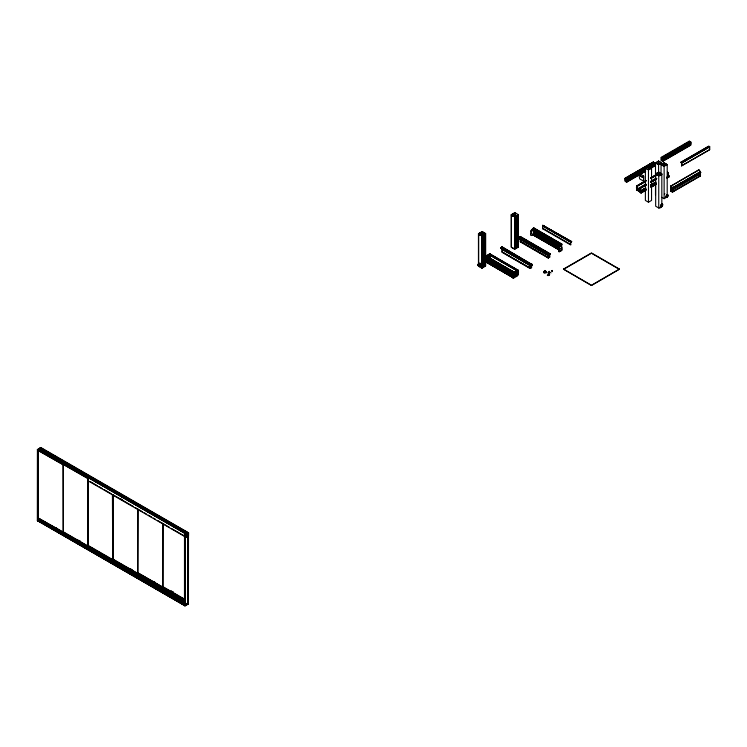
<?xml version="1.0" encoding="UTF-8"?>
<svg xmlns="http://www.w3.org/2000/svg" width="747" height="747" viewBox="0 0 747 747"><rect width="100%" height="100%" fill="white"/><g stroke="black" fill="none" stroke-linecap="round" stroke-linejoin="round"><path stroke-width="1.12" d="M88.043 548.531L88.071 546.132L88.099 548.569L62.524 533.741M113.068 562.202L113.404 559.559M137.887 573.481L138.204 575.722M487.623 257.622L488.09 257.192M531.192 265.54L531.248 264.69L531.547 265.213M559.624 248.237L533.629 233.232L533.629 231.318M533.937 233.97L533.769 233.269M549.288 254.932L549.288 254.269M561.632 249.675L561.763 247.36M571.007 241.253L570.717 242.075L571.688 241.664L542.752 225.566M520.351 236.696L518.913 237.229M502.105 246.883L532.032 264.522M549.988 254.139L520.061 236.575M487.819 256.697L488.855 257.071L488.024 256.781M626.35 179.243L654.68 162.93L647.686 167.113M626.677 179.159L625.174 178.225L653.261 162.006L654.68 163.079L653.195 162.22M639.684 191.783L639.693 188.235L640.076 191.587M653.494 162.286L625.174 178.682L653.438 162.314M681.32 162.715L709.286 146.421L681.367 162.874M487.679 257.398L488.221 257.295M516.877 272.179L516.541 272.972L517.111 272.702M690.779 142.229L662.458 158.504L690.779 142.229L689.257 141.23M515.869 273.766L515.85 272.954L516.821 272.524M639.217 174.443L639.273 177.263M489.136 256.454L488.463 256.249L489.117 256.249M488.183 259.032L489.808 258.088L490.125 254.606A5.164 2.979 -60 0 0 489.957 254.204L485.102 256.52M63.159 534.88L63.15 532.396L37.574 517.634L37.602 520.173L37.686 519.697L185.2 605.061L37.593 519.538M162.921 589.364L185.079 601.979M489.182 257.388L487.642 258.341M512.797 273.225L513.002 278.314M515.589 274.289L517.41 273.383M549.577 274.821L548.242 275.55L548.587 274.429M512.9 274.186L485.811 258.667L485.867 257.855L486.512 257.519L513.693 273.197M513.012 276.297L486.017 260.703M512.9 276.082L485.737 260.245M486.222 257.799L485.83 260.423M486.39 257.864L513.488 273.29M513.861 272.384L489.948 258.387A5.21 3.007 -60 0 0 490.256 257.444A5.07 2.932 -60 0 0 490.34 257.108L490.331 257.071M512.666 276.558L485.634 260.946L484.784 261.366L512.759 277.52L484.868 261.198L485.858 260.628M513.665 276.904L513.796 276.353M513.796 276.567L514.076 274.018M514.478 273.86L513.852 273.99M514.702 273.747L514.814 276.399L515.906 275.466L514.823 276.082M516.438 272.804L517.139 273.122M490.191 254.895L518.259 271.049L490.2 254.718M532.294 229.637L532.452 229.114L560.623 245.558L560.157 246.043L532.172 229.889M561.109 244.25L561.651 244.437L533.339 228.199L561.455 244.689L561.688 244.017L560.045 245.754M559.456 246.193L561.735 244.054L533.647 227.835L533.862 233.942L533.535 233.531L533.76 233.97L531.556 235.398A1.214 0.7 -60 0 1 531.257 235.52L531.201 235.482A1.27 0.738 -60 0 1 530.687 234.362A4.687 2.708 -60 0 0 530.986 231.196M533.844 228.442L533.386 228.218L561.623 244.773M643.634 180.97L643.606 176.124L643.466 181.073L639.684 178.888L639.544 178.019M673.019 188.505L700.77 172.51M533.666 233.708L533.61 233.596M561.66 249.769C561.669 249.591 560.007 252.551 561.623 249.386M512.984 273.841L486.157 257.995L485.839 260.544M513.787 272.384L489.929 258.322A5.631 3.249 -60 0 0 490.406 256.258M533.339 228.339L533.825 228.507M488.174 256.763L488.743 257.08M517.96 274.504L518.016 274.541A5.631 3.249 -60 0 0 518.016 270.125L489.743 253.775L485.046 256.482M517.839 274.569L517.914 274.541A5.164 2.979 -60 0 0 518.222 273.626A5.07 2.932 -60 0 0 518.306 273.262L518.306 273.225M63.29 532.863L63.318 464.793L37.976 450.161L37.63 519.053L63.318 533.694L37.78 518.885M37.63 518.119L63.29 533.05L37.705 518.044M63.551 533.162L88.043 547.532M113.199 560.446L87.38 545.534M113.329 561.016L62.636 531.845M163.014 588.44L112.265 559.26M162.995 587.852L112.265 558.737M544.04 271.534C545.021 269.247 546.169 271.432 544.862 270.741M489.687 258.453L517.802 274.373L516.018 275.41M490.181 254.774L490.2 254.83A5.164 2.979 -60 0 1 489.967 258.023L489.948 255.175M484.784 261.282L512.834 277.426L513.992 276.857M560.446 245.389L532.303 229.236L560.577 245.474M640.515 176.18L642.364 177.132M549.568 274.747L549.194 274.317M548.653 274.466L549.4 274.522M515.775 272.954L515.71 273.514M516.233 272.702L515.841 272.851M559.55 250.049L532.574 234.651L533.816 233.876M517.69 275.326L513.833 277.1L513.927 274.364M530.762 265.138L500.761 247.668M516.877 272.412L516.915 272.954M530.977 265.325L500.677 247.836L501.993 247.117M113.002 560.371L87.427 545.478M138.176 574.714L113.255 560.726M163.201 589L185.023 601.69M185.181 604.967L37.602 520.173M186.339 604.248L186.32 604.743M489.089 256.688L488.753 256.118M560.287 245.548L560.147 246.043M517.839 275.447L517.83 274.915M672.86 188.403L700.714 172.482L698.809 170.073M544.778 271.469L543.919 272.618L544.656 271.441L546.15 272.618L545.599 271.366M640.394 175.947L642.271 176.88M552.397 271.469L552.136 270.489M552.397 271.04L552.22 270.433L552.378 271.217M485.755 260.666L513.021 275.886M488.202 257.426L487.754 257.706M488.379 256.763L488.968 256.809M513.889 277.006L514.692 276.474L514.692 273.962M518.101 270.759L517.802 274.205M548.382 274.541L548.261 275.494M672.487 192.072L700.462 175.918L700.462 171.726L698.921 169.868L670.946 186.012L670.946 191.185L672.487 192.072L672.487 187.87L700.238 171.847M501.302 247.528L531.36 264.961M549.661 254.419L548.774 254.923M519.417 237.088L549.643 254.596M520.061 236.855L550.222 254.213L519.725 237.098M531.238 264.709L501.228 247.453M549.353 254.68L549.344 255.063M113.18 560.278L113.086 561.128L63.458 532.434M163.117 587.889L137.336 572.996M516.644 272.431L517.101 273.085L516 272.702M546.15 271.553L545.207 270.741M700.565 172.324L672.655 188.02M517.316 273.561L515.673 274.522M639.6 173.808L639.189 174.462L639.712 173.706L643.559 175.947M645.94 189.626L640.945 192.511L636.958 189.859A4.65 2.689 60 0 1 636.958 185.872L636.958 186.096M516.018 272.758L516.42 273.178M531.481 230.048L533.703 227.863L531.481 230.048A0.943 0.542 -60 0 0 531.294 230.263L531.238 230.235A1.064 0.616 -60 0 0 530.977 230.832L531.014 231.075M512.993 272.73L517.914 270.106A5.192 2.997 -60 0 1 518.222 270.675A4.753 2.745 -60 0 1 518.306 270.928L490.135 254.568M516.653 272.328L517.167 272.739M516.765 273.271L515.794 272.926M487.567 257.995L489.182 257.071M559.587 251.58L561.735 250.245L559.587 251.58A1.214 0.7 -60 0 1 559.288 251.702L559.232 251.664A1.27 0.738 -60 0 1 558.719 250.544A4.687 2.708 -60 0 0 559.017 247.378M488.342 256.576L488.659 256.557M542.752 228.853L542.677 225.295L570.979 241.58M530.902 265.418C530.519 266.576 530.305 263.644 532.041 264.167M532.032 264.765L530.725 265.689M549.96 254.54L519.548 236.818M37.406 520.575L185.004 605.789L37.35 520.603L37.406 449.507L40.898 447.49L41.365 447.817M40.973 447.593L38.545 449.003L186.227 534.17L186.143 537.448L186.143 534.217L188.58 532.816L188.496 536.029M38.965 449.087L186.563 534.301M39.246 448.919L39.582 448.405L187.18 533.619L187.18 536.85L187.46 533.461L39.852 448.247L187.796 533.265M40.805 448.013L188.076 533.433M37.92 449.806L37.864 520.902L37.92 449.806L37.35 449.535M37.695 450.32L63.318 464.793M478.678 233.699L480.162 233.101M511.434 214.753L512.909 214.156M514.739 249.181L514.767 212.699L511.209 214.753L511.209 247.182L514.627 249.162L514.767 212.83M514.59 213.194L512.946 213.885L512.909 216.471L512.834 213.941M480.34 232.999L481.843 232.13M515.878 215.874L514.739 216.751M516.056 215.762L517.503 214.94M483.076 234.838L483.384 267.221M483.309 234.707L484.803 233.839M482.235 233.951L482.235 231.635L485.653 233.615L485.653 266.044L482.02 268.117L482.02 235.688L483.281 234.988M482.02 235.819L485.653 233.736M518.409 214.8L514.739 216.882M87.978 478.64L87.978 546.477L87.978 478.64L62.636 464.008L88.258 478.482M533.722 228.087L561.763 244.194M500.976 247.715L500.63 248.088L530.79 265.577M500.929 248.163L530.725 265.764M518.866 237.817L548.84 255.297L518.913 237.938L519.352 236.986L549.372 254.372M518.782 237.406L518.782 238.704L518.829 237.378L548.756 254.662L548.746 255.969M560.362 246.529L533.293 230.898L533.629 230.468M520.22 238.629L520.211 241.841L548.195 258.004L549.708 257.136L549.717 253.905M37.948 517.419L37.481 517.662L63.579 532.247M559.279 246.687L533.293 231.682L533.76 230.506M570.717 242.14L542.742 225.986L543.723 225.547M625.202 178.3L653.233 162.164M531.378 267.585L530.267 268.229L502.273 252.066L502.283 249.461M520.407 239.003L548.27 255.241L548.382 257.752L549.624 256.856M661.898 157.608L689.873 141.454L661.851 157.71L661.945 158.215M645.585 171.007L626.602 181.969L625.276 181.204L625.276 178.86L653.849 162.351M625.5 178.841L654.027 162.454M690.107 141.594L662.085 157.85L662.103 159.475M625.743 179.009L654.111 163.079M629.87 176.778L625.799 179.037L625.743 178.561M637.817 172.137L642.859 169.28M666.894 155.311L668.938 154.181M671.936 152.444L673.934 151.296M679.91 147.831L682.926 146.104M625.883 179.215L654.568 162.771M661.991 158.364L690.676 141.921L689.313 141.136L661.216 157.346L661.272 160.418L662.813 161.305L690.788 145.151L690.723 142.425L690.686 144.974L662.71 161.119L661.384 160.353L661.384 158.019L662.71 158.784L662.71 161.119M625.995 179.28L654.587 162.93M662.103 158.429L690.714 141.958M560.278 249.134L533.293 233.26L559.596 248.602M645.688 168.271L626.378 179.308M533.414 233.372L533.517 231.383L559.494 246.379M626.602 181.969L626.602 179.625L645.688 168.495M648.583 166.936L654.68 163.304L654.68 166.002L650.684 168.308M655.502 195.2L655.502 162.893L658.574 161.119L661.655 162.893L661.655 165.199M662.71 158.784L690.424 142.36M37.583 520.052L185.256 605.35M532.667 234.437L533.535 233.746L559.512 248.844M542.789 228.815L570.745 244.988L570.68 241.524M661.272 160.418L663.383 159.204M645.585 169.709L626.602 180.671L625.276 179.906M648.583 167.982L654.577 164.517L653.97 164.163M690.686 143.667L662.71 159.821L661.384 159.055M645.585 169.84L626.602 180.793L625.276 180.027M649.582 167.533L654.577 164.648M690.686 143.797L662.71 159.951L661.384 159.186M650.581 168.122L654.577 165.815L654.615 163.313M626.705 182.147L626.677 179.485L625.174 178.561L625.174 181.26L626.705 182.147L645.688 171.194M651.543 168.122L648.471 169.905L645.389 168.122L645.389 200.429L648.471 202.204L651.543 200.429L651.543 168.122L648.471 166.348L648.471 202.204M661.655 162.893L658.574 164.667L655.502 162.893M642.345 177.114L640.553 175.881M483.076 267.146L483.272 234.922M515.878 248.172L516.14 215.976M516.056 248.069L516.354 215.855M517.503 247.238L517.699 215.015M517.736 247.098L518.035 214.884M661.048 174.975L661.048 164.592L664.13 162.818L667.202 164.592L667.202 194.594M514.842 249.162L518.409 247.098L518.409 214.678L514.935 212.68L514.982 217.442M661.048 164.592L664.13 166.376L667.202 164.592M661.833 206.293A1.307 0.756 -60 0 1 660.806 205.472A1.307 0.756 -60 0 1 662.374 204.239A1.307 0.756 -60 0 1 661.833 206.293A2.885 1.671 0 0 1 658.742 207.983L655.67 206.209L655.67 173.902L658.742 172.127L661.823 173.902L661.823 203.903M644.68 188.543L639.684 191.428L636.958 189.859L636.958 185.872L646.164 180.457M650.945 177.795L656.155 174.686M646.248 180.578L636.958 185.872M651.039 177.917L656.239 174.807M636.733 186.236L645.95 180.905M650.721 178.16L656.716 174.695M645.838 181.148L636.846 186.339L636.846 189.252L645.838 184.07M650.833 178.262L655.829 175.377M636.575 186.675L638.573 185.517M640.571 184.369L644.568 182.063M651.561 178.019L654.559 176.292M680.694 162.491L708.67 146.337L709.65 146.907L681.675 163.051L680.694 162.36L708.67 146.207L709.641 146.627L681.563 162.995L681.675 165.834L709.65 149.68L709.613 146.673M681.404 162.743L709.585 146.664M650.833 181.185L655.829 178.3M645.95 184.528L636.958 189.719L639.684 191.297L644.68 188.412M650.684 181.894L656.669 178.43M646.043 184.649L636.958 189.859L637.172 190.326L639.171 189.047M650.674 182.044L656.734 178.468M637.172 189.981L646.164 184.789M650.768 182.072L656.155 179.019M639.796 191.718L639.796 188.58L646.043 184.976M650.936 182.156L656.155 179.243M646.071 185.153L639.796 188.58M650.954 182.333L656.239 179.345M681.563 165.769L709.65 149.68M650.674 184.948L654.671 182.641M650.674 185.079L654.671 182.772M639.992 188.477L639.964 191.652L646.071 188.123M650.954 185.303L656.062 182.361M646.052 189.206L640.945 192.156L640.945 192.987L646.052 190.177M650.936 186.386L656.043 183.435M666.922 177.151L669.032 175.937L669.032 176.908L667.034 178.057M645.94 189.495L640.945 192.381L637.172 190.196M650.936 186.61L655.931 183.725M666.922 177.384L668.92 176.227M650.936 186.741L655.931 183.855M666.922 177.506L668.92 176.357M640.945 192.987L645.94 190.111M650.936 187.226L655.931 184.341M666.922 177.991L669.032 176.908M651.048 187.292L656.043 184.406M63.103 532.452L63.551 532.2L63.579 534.637M513.077 272.664L517.858 270.022M63.215 534.843L63.037 464.951M550.147 253.719L548.84 254.512L518.848 237.294M530.118 265.521L531.014 264.998M502.003 247.024L531.892 264.587M548.345 254.932L548.186 257.995M561.613 247.322L561.623 249.517M571.586 241.72L570.727 242.075L542.742 225.921M530.258 265.615L502.161 249.554M531.799 264.905L501.9 247.052M548.849 255.222L550.175 254.428M531.556 265.334L500.985 247.752M514.823 275.951L517.783 274.242M516.028 275.382L517.792 274.364M670.946 186.162L698.921 169.868M513.749 277.669L513.665 277.137M529.576 266.446L531.593 267.575L531.593 264.373L531.397 267.557M517.503 275.858L513.189 278.332M502.124 249.068L502.077 252.309L530.071 268.472L531.575 267.603M670.946 186.012L672.487 187.87L700.462 171.726M700.434 172.053L672.711 188.141M664.363 194.108L664.886 193.8M670.946 191.185L672.599 191.876L700.35 175.853M672.048 190.55L698.921 174.901M661.823 197.339L664.13 198.674L667.202 196.9M545.609 271.348L545.954 272.73M660.283 207.096L658.742 207.983L658.742 175.685A2.885 1.671 0 0 0 661.823 173.902L658.742 175.685L655.67 173.902M549.409 273.925L547.383 275.279M563.49 269.135L591.465 252.981L619.44 269.135L591.465 285.513L563.49 269.135L591.465 285.279L619.44 269.135M563.49 269.359L591.465 253.205L619.44 269.359M88.043 546.141L88.491 545.889L88.407 548.326M112.218 558.747L112.685 558.495M112.592 558.84L112.592 495.354M112.433 494.85L112.713 559.073M188.197 600.831L187.721 601.046C189.234 599.981 187.039 603.94 188.477 603.847L184.957 605.882L184.985 534.777L184.444 534.516L184.957 534.815L188.496 532.798L188.431 603.875L187.917 603.576L187.964 532.49L188.029 603.753M186.685 537.084L186.685 533.853L39.18 448.695M137.85 573.537L138.288 573.276L138.316 575.713M162.865 587.338L163.313 587.077L163.229 589.514M162.799 523.283L162.865 589.728L163.332 587.123M162.865 587.824L163.079 524.273M187.777 603.464L187.777 601.074M184.49 605.556L184.49 534.488M185.844 604.697L185.76 605.061M187.581 603.688L187.497 604.062M188.477 603.501L185.004 605.528L37.406 520.286M188.477 603.791L184.985 605.836L184.957 534.815M542.714 225.417L570.717 241.739M530.062 265.241L530.053 268.462M519.389 237.798L519.482 236.911M552.397 270.638L552.266 271.656L552.248 270.741M486.829 257.37L513.815 272.954M486.428 257.892L486.736 257.491L513.703 273.169M514.095 274L514.692 273.766M514.132 274.149L513.889 274.784M512.759 277.52L513.609 277.1M552.266 271.376L552.341 270.694M482.002 235.688L478.453 233.82M482.002 268.126L481.88 235.669L478.678 233.82L478.678 263.812M548.027 275.643L547.383 275.232M490.331 254.951L490.34 254.783A4.753 2.745 -60 0 0 490.265 254.559A5.192 2.997 -60 0 0 489.948 253.952L489.836 253.784M544.012 272.674L544.414 271.264M481.927 268.117L478.453 266.119M517.83 274.681L515.663 273.253M672.599 187.805L672.599 192.007L671.058 191.12L671.058 185.947L672.543 187.889M669.032 175.937L668.051 175.433L667.687 172.174L667.659 175.629M639.964 191.652L641.057 192.091L641.057 193.053M680.694 162.36L681.675 162.771L681.675 165.834M698.809 174.966L700.462 175.918M661.272 157.832L662.757 158.569L662.813 161.305M667.006 164.592L664.13 162.93L661.244 164.592L664.13 166.264M654.68 163.416L654.027 162.585M667.958 172.333L667.939 175.498L668.92 176.003L668.92 176.843M667.939 172.529L667.771 175.564M648.471 166.46L651.347 168.122L648.471 169.793L645.585 168.122M625.286 178.16L626.593 178.916M625.276 178.86L626.602 179.625M571.698 241.701L542.901 225.333M542.705 225.678L570.68 241.832M542.742 228.218L570.717 244.372M512.946 213.894L513.096 216.359M514.627 216.723L511.434 214.875L511.434 247.182L514.627 249.031M511.209 214.875L514.627 216.854M560.269 245.8L532.032 229.497L560.185 245.884M533.293 230.683L560.287 246.221M533.638 231.178L559.615 246.295M533.293 231.393L560.297 246.93M559.382 246.631L533.405 231.449M559.045 247.257L559.055 247.089A1.064 0.616 -60 0 1 559.326 246.445A0.943 0.542 -60 0 1 559.512 246.23M530.958 231.056L531.042 231.225A4.687 2.708 -60 0 1 530.743 234.39L530.743 234.39M558.989 247.238L559.073 247.406A4.687 2.708 -60 0 1 558.775 250.572A1.27 0.738 -60 0 0 559.279 251.702M537.784 235.464L539.792 236.622M541.78 237.77L544.787 239.507M546.776 240.655L548.784 241.813M552.771 244.11L555.777 245.847M533.293 233.26L560.371 248.76M532.714 234.399L558.7 249.311M532.574 234.651L559.559 250.236M520.211 236.435L550.268 253.812M518.913 237.182L548.84 254.466M518.866 238.088L548.802 255.371M518.782 238.704L548.756 255.969M547.626 255.707L549.633 256.828M547.523 255.782L549.708 257.136M547.514 255.96L549.521 257.089M548.363 257.584L520.388 241.43L548.391 257.762M482.235 231.766L485.429 233.615L485.429 266.044M549.493 273.832L547.766 272.776L549.325 271.264L549.353 271.899M501.536 247.266L532.088 265.026L501.667 247.192L501.676 247.864M501.368 247.36L532.051 264.989M530.781 265.773L500.714 248.153M529.511 266.147L531.509 267.295M502.161 251.935L530.23 268.052M489.724 253.877L517.932 270.358M490.247 254.568L518.222 270.722M489.911 254.979L516.887 270.554M489.827 255.231L516.915 270.75M488.519 256.669L488.183 256.482M489.808 258.088L517.932 274.261L517.914 271.329M489.145 258.471L514.141 272.898L489.145 258.49M486.176 257.827L512.227 272.776M512.853 273.411L485.877 257.836L512.965 273.542M512.918 273.99L485.952 258.415L512.909 274.009M512.9 276.334L485.699 260.722L512.638 276.381M485.69 261.245L511.686 276.25M485.774 261.515L512.75 277.09M40.87 447.537L188.58 532.816M188.412 532.91L40.861 448.051M186.843 533.816L39.246 448.602L39.18 450.843M186.563 533.974L38.965 448.76L38.965 451.02M120.118 498.52L122.135 499.687M90.172 481.554L97.203 485.615M99.211 486.773L102.218 488.51M104.225 489.668L111.256 493.73M113.264 494.887L133.349 506.485M135.356 507.643L142.388 511.704M144.395 512.862L146.403 514.02M148.41 515.178L151.417 516.915M153.434 518.082L155.441 519.24M157.449 520.398L169.494 527.354M171.502 528.512L184.556 536.047M87.744 480.638L185.228 536.822M171.418 591.11L173.388 592.25M171.371 591.138L173.341 592.278M162.146 586.246L184.817 599.281M153.406 581.409L155.413 582.52M162.192 586.703L184.901 599.748M137.336 572.51L184.901 599.869M138.27 573.108L162.893 587.319M130.351 568.747L132.322 569.877M176.311 595.387L174.34 594.257L176.292 595.434M181.232 598.226L178.281 596.526L181.185 598.254M183.192 599.365L185.163 600.504L183.146 599.355M163.229 588.057L184.901 600.653M163.126 588.234L184.817 600.737M112.367 559.195L137.971 573.948M140.632 575.433L143.592 577.198M145.553 578.281L147.514 579.429M156.328 584.518L158.336 585.657M87.38 545.021L113.002 559.755L113.012 562.239M137.336 573.967L185.107 601.55M78.584 540.221L80.601 541.323M138.27 574.527L185.107 601.643M113.647 560.502L115.636 561.707M122.499 565.61L124.45 566.796M133.274 571.857L135.282 572.996M158.887 586.638L160.922 587.777M113.357 560.558L137.971 574.854M142.63 577.562L145.581 579.261M147.869 580.568L150.931 582.268M156.907 585.779L159.97 587.487M63.458 531.911L88.09 546.085M138.382 575.19L155.451 585.144M157.337 586.106L184.565 601.951L137.345 574.723M55.614 527.662L57.622 528.773M90.723 547.915L92.703 549.082M95.644 550.754L97.605 551.902M104.496 555.861L106.466 557.001M135.338 573.883L184.537 602.287L135.31 573.901M87.38 546.468L184.957 602.885M72.702 538.223L74.653 539.399M81.516 543.33L83.524 544.47M184.929 602.904L112.311 561.137L186.937 604.388M63.551 533.274L186.965 603.949M63.458 533.339L185.377 603.809L87.38 547.439M38.909 519.417L40.898 520.622M42.71 521.537L45.791 523.451M47.761 524.534L49.722 525.664M58.527 530.772L60.544 531.911M87.922 547.924L185.377 604.127M64.354 534.45L67.361 536.187M69.368 537.345L72.384 539.091M74.392 540.249L184.845 604.015M37.527 519.081L184.845 604.108M41.169 521.583L47.201 525.066M62.262 533.76L184.817 604.454M549.306 271.889L551.034 272.916M700.369 171.922L700.35 175.984L698.809 175.097L698.809 173.015M709.538 146.842L709.538 149.615M698.921 172.949L698.921 175.031M690.219 142.238L690.163 141.753L662.131 157.869L662.244 158.392M690.06 141.697L690.107 142.173L689.873 141.585M671.17 186.236L671.17 191.055M664.13 166.376L664.13 198.674M658.574 161.119L658.574 172.744M626.051 178.738L626.135 179.233M625.874 178.626L625.995 180.316M561.688 244.017L561.744 250.226M549.531 274L549.521 274.868M531.285 264.662L531.276 265.204L500.789 247.799M519.8 236.724L519.8 237.397M519.716 236.78L519.679 237.322M518.185 214.678L518.185 247.098M517.923 214.884L517.923 247.248M517.811 215.015L517.811 247.313M516.252 215.855L516.252 248.219M514.515 212.979L514.534 216.686M514.403 213.044L514.309 216.565M512.722 214.006L512.629 216.378M485.279 233.82L485.261 266.128M485.177 233.82L485.064 266.259M484.952 233.951L484.952 266.315M483.496 234.791L483.496 267.155M482.02 233.951L482.02 231.635L478.453 233.699L478.453 263.812M480.088 233.083L480.106 235.436M479.976 232.952L479.976 235.324M479.882 233.017L479.863 235.324M188.403 532.798L188.403 603.865M186.797 533.788L186.843 537.046M138.055 509.323L137.775 573.873L137.775 509.482M113.171 494.449L112.89 560.147L112.89 494.607M88.463 545.87L88.463 548.354M38.629 448.956L38.629 451.216M657.799 174.621A1.503 0.868 0 0 1 659.302 174.546M657.911 174.34A1.307 0.756 0 0 0 659.965 173.78A1.307 0.756 0 0 0 658.107 173.033A1.307 0.756 0 0 0 657.911 174.34A1.783 1.027 0 0 0 657.64 174.49M657.743 174.798A1.307 0.756 0 0 1 659.218 174.649M658.817 174.312A1.783 1.027 0 0 1 659.125 174.34M659.918 174.611A1.783 1.027 0 0 1 660.441 175.246M662.962 165.423A1.503 0.868 0 0 1 665.091 165.423M663.103 165.498A1.307 0.756 0 0 1 664.951 165.498M662.57 165.442A1.783 1.027 0 0 1 663.271 165.106M663.569 165.04A1.783 1.027 0 0 1 663.868 165.012M664.186 165.012A1.783 1.027 0 0 1 664.485 165.04M665.288 165.311A1.783 1.027 0 0 1 665.484 165.442M636.846 189.243A4.491 2.596 60 0 1 636.846 186.348M480.694 234.969A1.503 0.868 0 0 1 482.058 234.465A1.503 0.868 0 0 1 483.421 234.969M481.311 234.334A1.307 0.756 0 0 0 483.356 233.783A1.307 0.756 0 0 0 481.507 233.036A1.307 0.756 0 0 0 481.311 234.334A1.783 1.027 0 0 1 481.899 234.306M480.984 234.903A1.307 0.756 0 0 1 483.122 234.903M480.442 234.894A1.783 1.027 0 0 1 480.601 234.745M559.008 247.024A1.064 0.616 -60 0 1 559.27 246.417M518.306 270.909A5.192 2.997 -60 0 1 518.044 274.121M489.929 253.905A5.631 3.249 -60 0 1 490.406 255.427M490.396 256.763A5.21 3.007 -60 0 1 490.34 257.071M662.813 158.261L661.282 157.374L662.813 158.233M658.574 161.231L655.698 162.893L658.574 164.555L661.459 162.893L658.574 161.231M658.742 172.24L655.866 173.902L658.742 175.573L661.627 173.902L658.742 172.24M661.655 174.144L659.162 175.582A2.708 1.559 0 0 0 661.646 174.144M165.489 589.14L163.518 588.01L165.517 589.178M544.311 272.842A1.447 0.831 0 0 0 546.477 272.113A1.447 0.831 0 0 0 544.311 271.394A1.447 0.831 0 0 0 544.311 272.842M661.851 206.433A1.503 0.868 -60 0 0 662.486 204.071A1.503 0.868 -60 0 0 660.675 205.49A1.503 0.868 -60 0 0 661.851 206.433M657.799 174.434A1.503 0.868 0 0 0 660.161 173.799A1.503 0.868 0 0 0 658.032 172.93A1.503 0.868 0 0 0 657.799 174.434M657.64 174.565A1.783 1.027 0 0 0 660.441 173.808A1.783 1.027 0 0 0 657.911 172.79A1.783 1.027 0 0 0 657.64 174.565M667.192 196.993A1.307 0.756 -60 0 0 667.743 194.939A1.307 0.756 -60 0 0 666.165 196.172A1.307 0.756 -60 0 0 667.192 196.993M667.22 197.143A1.503 0.868 -60 0 0 667.846 194.78A1.503 0.868 -60 0 0 666.035 196.19A1.503 0.868 -60 0 0 667.22 197.143M663.168 165.134A1.503 0.868 0 0 0 665.521 164.499A1.503 0.868 0 0 0 663.392 163.63A1.503 0.868 0 0 0 663.168 165.134M663.28 165.04A1.307 0.756 0 0 0 665.325 164.489A1.307 0.756 0 0 0 663.476 163.733A1.307 0.756 0 0 0 663.28 165.04M663.009 165.264A1.783 1.027 0 0 0 665.801 164.508A1.783 1.027 0 0 0 663.271 163.49A1.783 1.027 0 0 0 663.009 165.264M479.116 264.298A1.503 0.868 60 0 0 480.853 266.025A1.503 0.868 60 0 0 480.536 263.747A1.503 0.868 60 0 0 479.116 264.298M479.229 264.233A1.503 0.868 60 0 0 480.965 265.96A1.503 0.868 60 0 0 480.648 263.682A1.503 0.868 60 0 0 479.229 264.233M478.136 264.998A1.307 0.756 60 0 0 479.639 266.492A1.307 0.756 60 0 0 479.369 264.513A1.307 0.756 60 0 0 478.136 264.998M478.005 264.942A1.503 0.868 60 0 0 479.733 266.67A1.503 0.868 60 0 0 479.415 264.391A1.503 0.868 60 0 0 478.005 264.942M481.189 234.427A1.503 0.868 0 0 0 483.552 233.792A1.503 0.868 0 0 0 481.423 232.933A1.503 0.868 0 0 0 481.189 234.427M481.031 234.558A1.783 1.027 0 0 0 483.832 233.811A1.783 1.027 0 0 0 481.301 232.784A1.783 1.027 0 0 0 481.031 234.558"/></g></svg>
